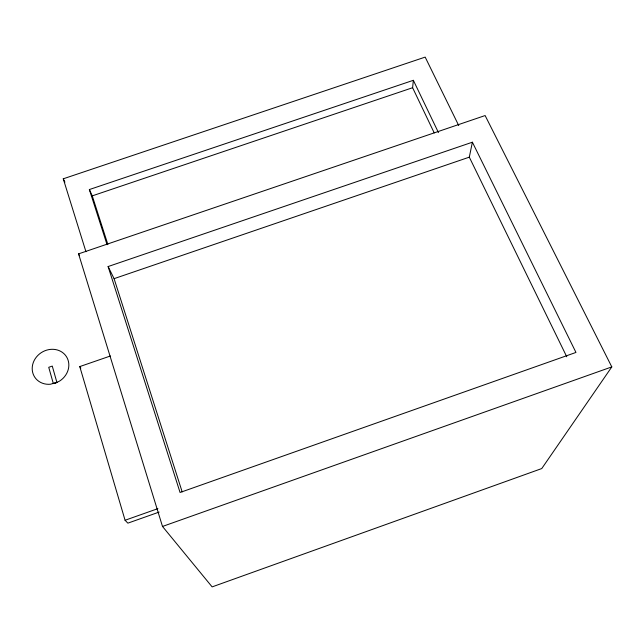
<?xml version="1.0" encoding="UTF-8"?>
<svg xmlns="http://www.w3.org/2000/svg" width="644" height="644" viewBox="0 0 644 644"><rect width="100%" height="100%" fill="white"/><g stroke="black" fill="none" stroke-linecap="round" stroke-linejoin="round"><path stroke-width="0.97" d="M434.217 132.897L412.611 87.721L413.351 80.307L89.363 189.553L107.065 244.728M566.76 356.768L469.307 157.16L472.39 142.203L108.112 266.544L180.062 492.483L575.961 352.437L472.39 142.203M611.8 366.903L541.757 468.558L212.134 586.893L162.497 526.454L78.56 253.873L485.125 115.55L611.8 366.903L162.497 526.454M55.191 383.212L59.642 381.047A18.885 16.913 -32.9 0 0 62.355 352.365A18.885 16.913 -32.9 0 0 33.335 362.411A18.885 16.913 -32.9 0 0 50.409 384.243L56.897 382.383L52.269 366.082L48.735 367.305L53.339 383.607L56.897 382.383M110.414 355.987L79.775 366.581L125.073 520.255L157.893 508.639M159.124 512.077L127.858 523.153L125.073 520.255M108.112 266.544L114.085 278.659L469.307 157.16M89.363 189.553L92.261 195.865L412.611 87.721M85.95 251.724L63.257 178.807L425.169 57.107L458.737 125.564M79.775 366.581L80.83 368.102M78.56 253.873L79.51 255.636M63.257 178.807L64.923 182.172M413.351 80.307L438.451 132.592M92.261 195.865L107.862 244.446M114.085 278.659L182.172 491.879"/></g></svg>
